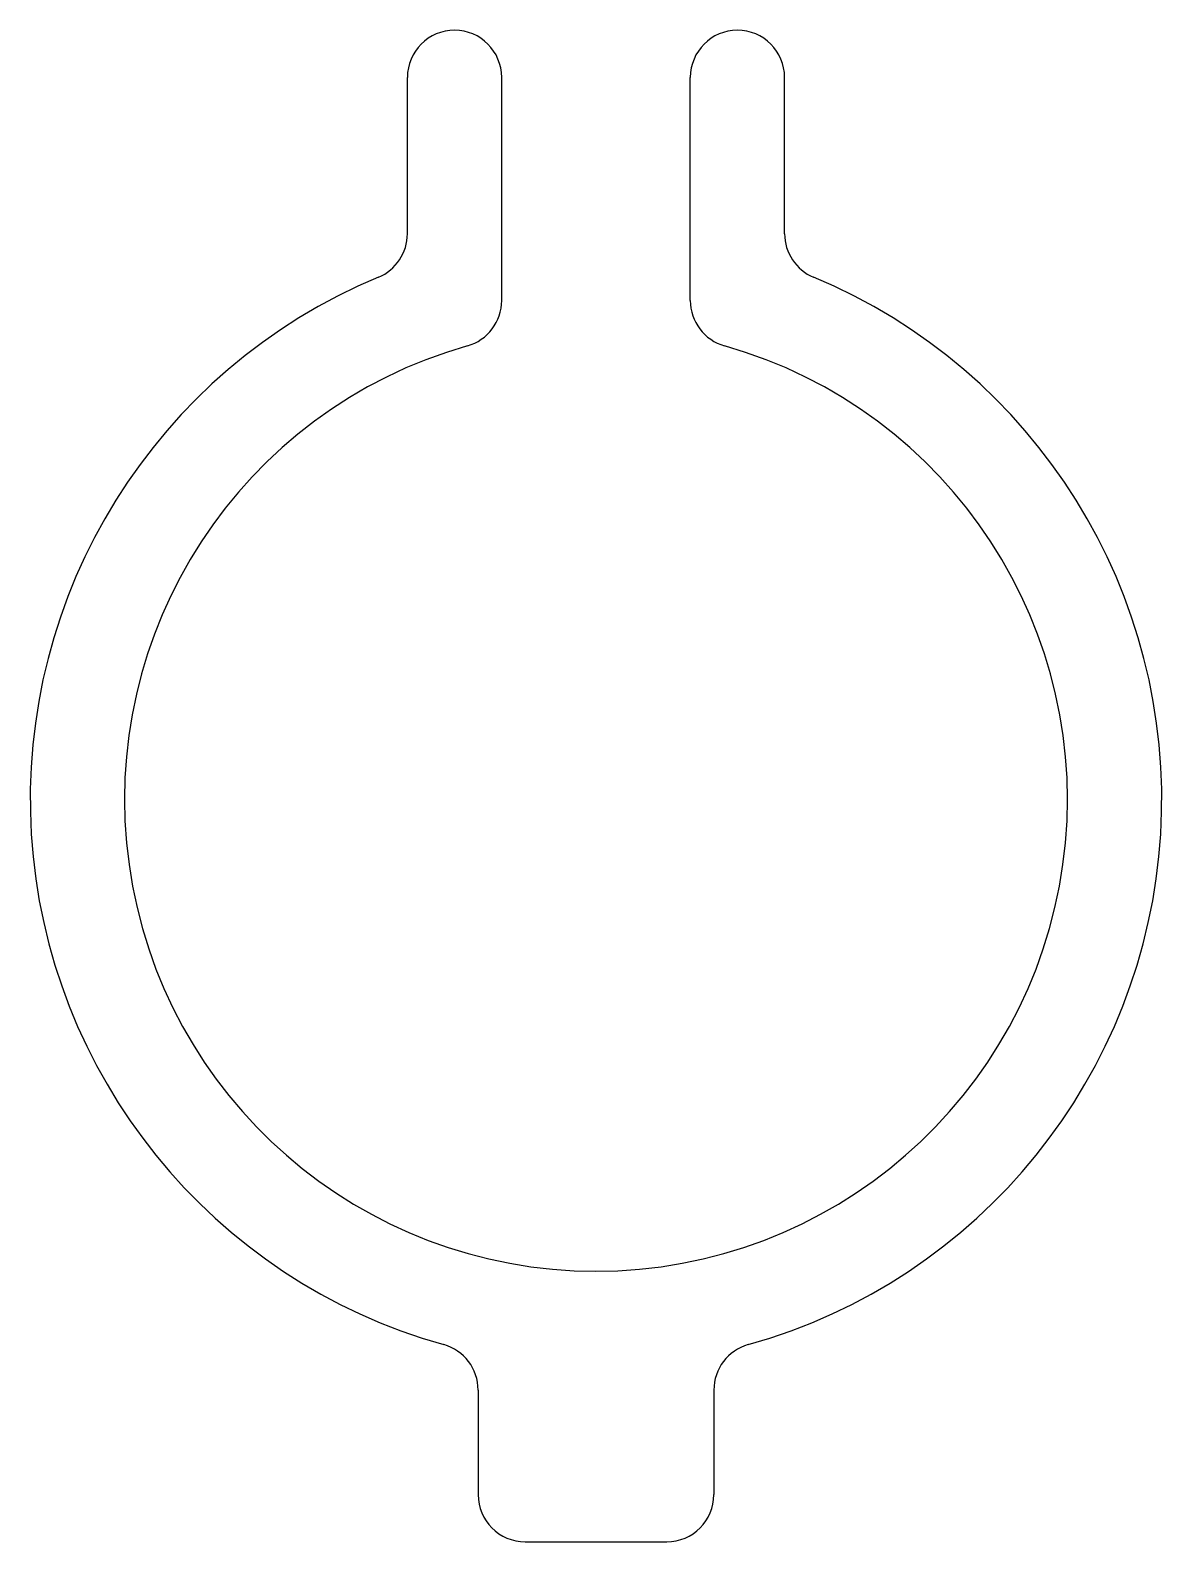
# Model space of a CAD drawing. Header units: millimetres. Extents: x -24 to 24, y -31.5 to 32.6.
import ezdxf

# ---------------------------------------------------------------- set-up
doc = ezdxf.new("R2010")
doc.units = ezdxf.units.MM

msp = doc.modelspace()

# ---------------------------------------------------------------- linework, layer by layer
at = {"color": 7, "linetype": 'Continuous', "lineweight": 25}
for p, q in [((-8, 24), (-8, 30.627)), ((-4, 21.166), (-4, 30.627)), ((4, 21.166), (4, 30.627)), ((8, 24), (8, 30.627)), ((-5, -25.04), (-5, -29.473)), ((5, -25.04), (5, -29.473)), ((-3, -31.473), (3, -31.473))]:
    msp.add_line(p, q, dxfattribs=at)
for centre, radius, start, end in [((-6, 30.627), 2, 0, 180), ((6, 30.627), 2, 0, 180), ((-10, 24), 2, 292.61986, 0), ((10, 24), 2, 180, 247.38014), ((0, 0), 24, 112.61986, 254.3815), ((0, 0), 24, 285.6185, 67.38014), ((-6, 21.166), 2, 285.82662, 0), ((6, 21.166), 2, 180, 254.17338), ((0, 0), 20, 105.82662, 74.17338), ((-7, -25.04), 2, 0, 74.3815), ((7, -25.04), 2, 105.6185, 180), ((-3, -29.473), 2, 180, 270), ((3, -29.473), 2, 270, 0)]:
    msp.add_arc(centre, radius, start, end, dxfattribs=at)

doc.saveas('drawing.dxf')
